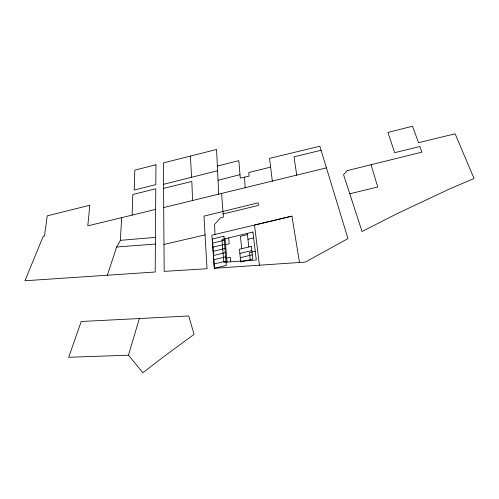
<?xml version="1.0" encoding="UTF-8"?>
<svg xmlns="http://www.w3.org/2000/svg" width="499" height="499" viewBox="0 0 499 499"><rect width="100%" height="100%" fill="white"/><g stroke="black" fill="none" stroke-linecap="round" stroke-linejoin="round"><path stroke-width="0.75" d="M132.123 215.119L132.803 194.516L155.782 188.759L155.195 272.005L24.95 280.762L43.17 236.426L44.48 236.121L47.249 215.836L89.82 205.245L87.799 225.854L155.632 209.418M107.372 275.217L116.61 247.024L120.371 240.331L121.644 217.658M128.455 355.194L139.352 318.543L188.747 315.967L194.067 334.361L162.437 357.658L142.87 372.759L128.455 355.194L68.675 357.284L81.25 321.487L139.352 318.543M218.038 180.276L240 174.681L238.828 160.659L217.352 166.024M163.541 184.299L217.583 170.764M270.62 167.115L248.752 172.542L249.088 176.122L240.287 178.118L240 174.681M163.709 207.54L326.427 167.87M163.572 188.366L191.834 181.455L192.595 200.648M223.122 213.971L258.42 205.395L258.139 202.825L203.96 216.123L207.023 268.743L164.177 271.387L163.385 162.917L216.554 149.475L218.718 194.41M349.774 193.78L377.737 186.994L371.063 164.72M212.693 243.063L224.276 240.25M247.435 234.617L240.431 236.32L241.697 248.689M212.967 247.155L224.606 244.335M225.585 244.697L229.197 243.824L228.679 237.917M247.953 239.277L253.654 237.898M213.241 251.29L224.937 248.465M213.516 255.476L225.28 252.644M299.481 262.48L291.959 216.129L211.857 235.21L214.358 268.281L305.301 262.087L347.965 238.603L321.075 150.293L294.011 156.798L296.737 175.236M213.797 259.698L225.623 256.86M239.876 253.436L251.802 250.573M226.733 258.077L230.357 257.203L230.756 261.8M255.239 251.234L249.444 252.625L250.311 260.428M214.077 263.971L225.966 261.12M240.293 257.69L252.288 254.821M291.959 216.129L254.515 225.049L259.418 265.212M163.984 244.441L205.195 234.873M120.371 240.331L155.439 237.405M116.61 247.024L155.395 244.036M321.075 150.293L319.84 146.238L269.547 158.364L272.354 181.28M247.298 233.389L248.814 246.974M225.08 238.79L227.076 262.056M221.637 193.712L223.352 217.171L220.521 217.826L214.558 224.444L214.975 234.468M244.572 177.145L245.152 187.948M190.431 156.081L191.56 177.282M155.95 164.776L155.813 184.63L134.181 190.057L134.836 170.122L155.95 164.776M347.298 170.602L343.555 174.638L362.037 231.524L396.986 213.697L450.79 188.404L474.05 178.542L455.119 133.819L418.53 142.664L412.523 126.241L387.923 132.447L394.672 152.669L419.815 146.531L421.892 152.145L347.298 170.602M223.945 236.202L212.431 239.009L214.358 268.287L226.315 265.431L223.945 236.202M252.956 232.016L222.024 239.532L223.802 262.287L256.286 260.01L252.956 232.016M251.321 246.369L239.458 249.226L240.724 261.994L252.781 259.112L251.321 246.369"/></g></svg>
